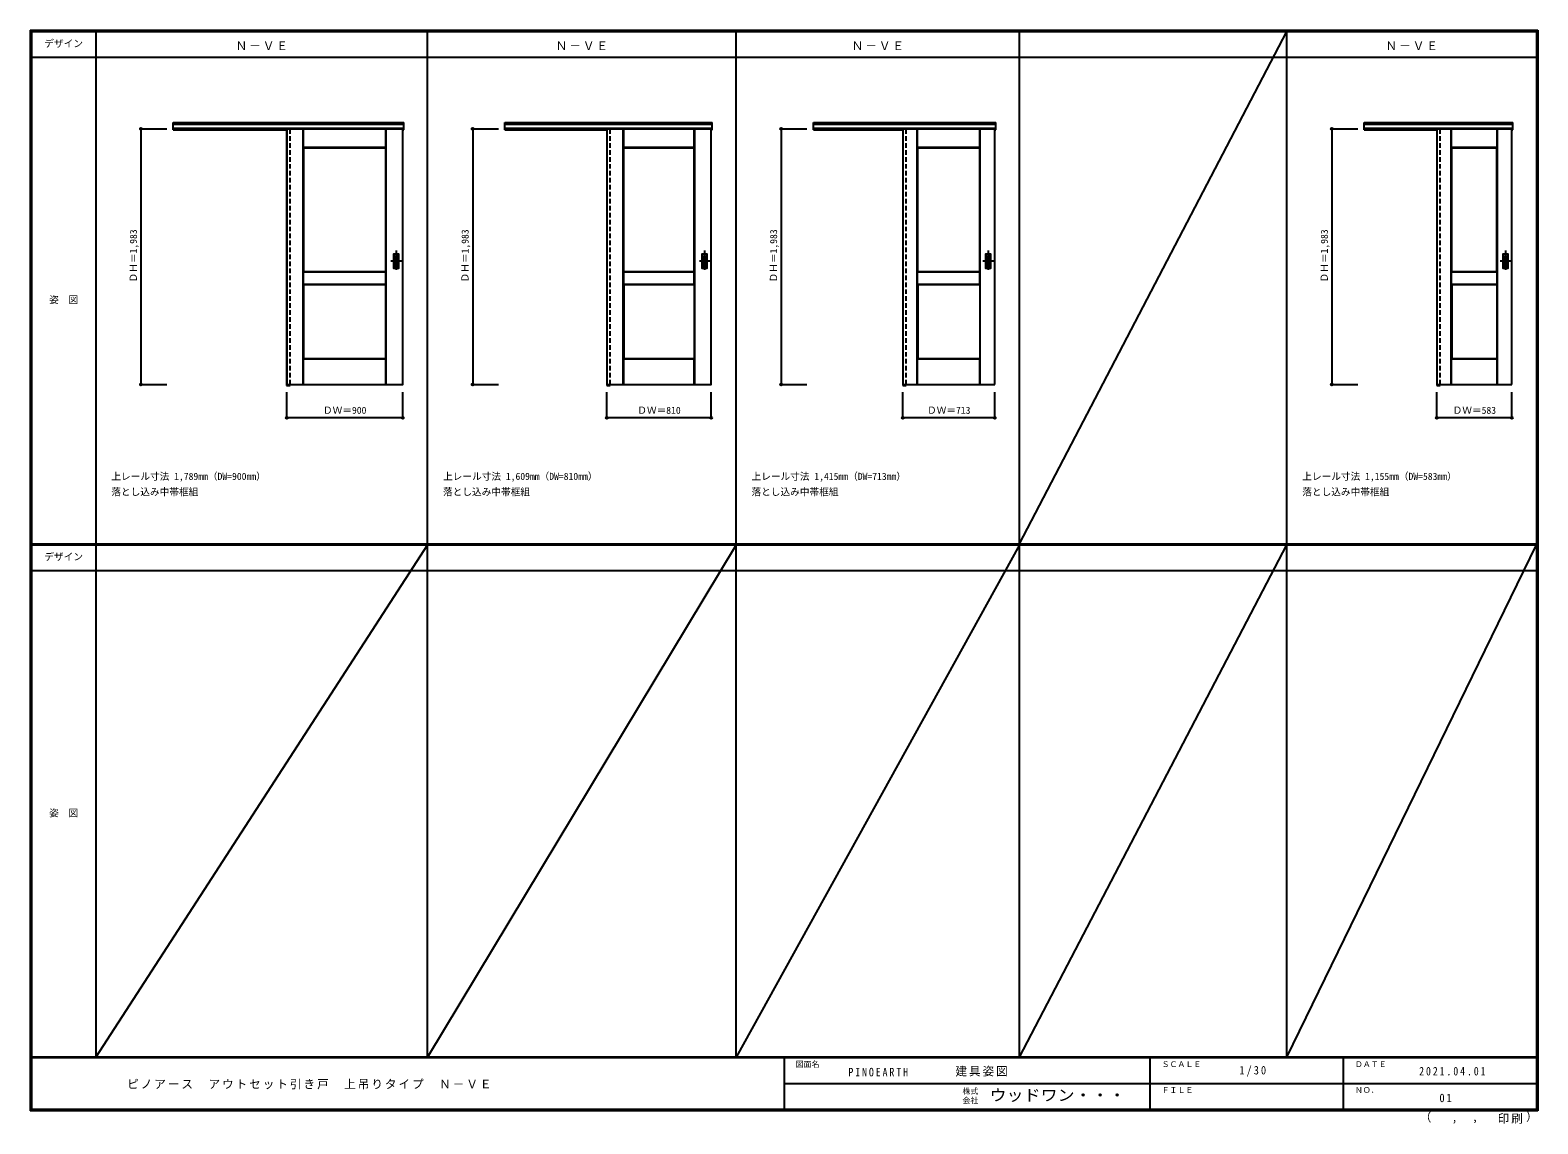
# Model space of a CAD drawing. Units: millimetres, scale not verified. Extents: x -6000 to 5700, y -4307 to 4175.
import ezdxf
from ezdxf.enums import TextEntityAlignment as Align

# ---------------------------------------------------------------- set-up
doc = ezdxf.new("R2010")
doc.units = ezdxf.units.MM
doc.header["$LTSCALE"] = 30
doc.header["$PDMODE"] = 32
doc.header["$PDSIZE"] = 15
doc.linetypes.add('CHAIN1', pattern=[8, 5, -1, 1, -1])
doc.linetypes.add('DASHED1', pattern=[1.8, 1.2, -0.6])
for name, color, linetype in [('0-1_通り芯', 4, 'CHAIN1'), ('0-2_扉', 3, 'Continuous'), ('0-3_仕上げ', 7, 'Continuous'), ('0-4_枠', 3, 'Continuous'), ('0-6_引手', 3, 'Continuous'), ('0-A_文字', 7, 'Continuous'), ('0-B_寸法', 4, 'Continuous'), ('F-1_枠', 6, 'Continuous'), ('F-A_文字', 7, 'Continuous')]:
    doc.layers.add(name, color=color, linetype=linetype)
doc.styles.add('ＭＳ ゴシック', font='')
doc.styles.get('ＭＳ ゴシック').set_extended_font_data('MS Gothic')

msp = doc.modelspace()

# ---------------------------------------------------------------- linework, layer by layer
at = {"layer": '0-1_通り芯'}
for p, q in [((-3160, 2465.5), (-3160, 2303.5)), ((-766, 2465.5), (-766, 2303.5)), ((1434, 2465.5), (1434, 2303.5)), ((5448, 2465.5), (5448, 2303.5)), ((-3119, 2384.5), (-3201, 2384.5)), ((-725, 2384.5), (-807, 2384.5)), ((1475, 2384.5), (1393, 2384.5)), ((5489, 2384.5), (5407, 2384.5))]:
    msp.add_line(p, q, dxfattribs=at)
at = {"layer": '0-2_扉', "color": 4, "linetype": 'DASHED1'}
for p, q in [((-4009, 3410), (-4009, 3406)), ((-1525, 3410), (-1525, 3406)), ((772, 3410), (772, 3406)), ((4916, 3410), (4916, 3406))]:
    msp.add_line(p, q, dxfattribs=at)
at = {"layer": '0-2_扉'}
for p, q in [((-4009, 3410), (-4009, 1427)), ((-4009, 3410), (-3109, 3410)), ((-1525, 3410), (-1525, 1427)), ((-1525, 3410), (-715, 3410)), ((772, 3410), (772, 1427)), ((772, 3410), (1485, 3410)), ((1485, 1427), (1485, 3410)), ((4916, 3410), (4916, 1427)), ((4916, 3410), (5499, 3410)), ((5499, 1427), (5499, 3410)), ((772, 1427), (1485, 1427)), ((4916, 1427), (5499, 1427))]:
    msp.add_line(p, q, dxfattribs=at)
for points in [[(-4009, 1427), (-3109, 1427), (-3109, 3410)], [(-1525, 1427), (-715, 1427), (-715, 3410)]]:
    msp.add_lwpolyline(points, dxfattribs=at)
at = {"layer": '0-3_仕上げ'}
for p, q in [((-3881, 1427), (-3881, 3410)), ((-3879.5, 3262.5), (-3879.5, 3410)), ((-3878, 3264), (-3878, 3410)), ((-3240, 3264), (-3240, 3410)), ((-3238.5, 3262.5), (-3238.5, 3410)), ((-3237, 1427), (-3237, 3410)), ((-1397, 1427), (-1397, 3410)), ((-1395.5, 3262.5), (-1395.5, 3410)), ((-1394, 3264), (-1394, 3410)), ((-846, 3264), (-846, 3410)), ((-844.5, 3262.5), (-844.5, 3410)), ((-843, 1427), (-843, 3410)), ((884, 1427), (884, 3410)), ((885.5, 3262.5), (885.5, 3410)), ((887, 3264), (887, 3410)), ((1370, 3264), (1370, 3410)), ((1371.5, 3262.5), (1371.5, 3410)), ((1373, 1427), (1373, 3410)), ((5028, 1427), (5028, 3410)), ((5029.5, 3262.5), (5029.5, 3410)), ((5031, 3264), (5031, 3410)), ((5384, 3264), (5384, 3410)), ((5385.5, 3262.5), (5385.5, 3410)), ((5387, 1427), (5387, 3410)), ((-3878, 3264), (-3879.5, 3262.5)), ((-3877, 3260), (-3879.5, 3262.5)), ((-3240, 3264), (-3878, 3264)), ((-3238.5, 3262.5), (-3241, 3260)), ((-3240, 3264), (-3238.5, 3262.5)), ((-1394, 3264), (-1395.5, 3262.5)), ((-1393, 3260), (-1395.5, 3262.5)), ((-846, 3264), (-1394, 3264)), ((887, 3264), (885.5, 3262.5)), ((888, 3260), (885.5, 3262.5)), ((1370, 3264), (887, 3264)), ((5031, 3264), (5029.5, 3262.5)), ((5032, 3260), (5029.5, 3262.5)), ((5384, 3264), (5031, 3264)), ((-3879.5, 2204.5), (-3879.5, 2299.5)), ((-3240, 2298), (-3878, 2298)), ((-3878, 2206), (-3878, 2298)), ((-3241, 2302), (-3238.5, 2299.5)), ((-3240, 2298), (-3238.5, 2299.5)), ((-3240, 2206), (-3240, 2298)), ((-1395.5, 2204.5), (-1395.5, 2299.5)), ((-1394, 2206), (-1394, 2298)), ((-846, 2298), (-1394, 2298)), ((-847, 2302), (-844.5, 2299.5)), ((-846, 2298), (-844.5, 2299.5)), ((-846, 2206), (-846, 2298)), ((-844.5, 2204.5), (-844.5, 2299.5)), ((885.5, 2204.5), (885.5, 2299.5)), ((887, 2206), (887, 2298)), ((1370, 2298), (887, 2298)), ((1369, 2302), (1371.5, 2299.5)), ((1370, 2298), (1371.5, 2299.5)), ((1370, 2206), (1370, 2298)), ((1371.5, 2204.5), (1371.5, 2299.5)), ((5029.5, 2204.5), (5029.5, 2299.5)), ((5031, 2206), (5031, 2298)), ((5384, 2298), (5031, 2298)), ((5383, 2302), (5385.5, 2299.5)), ((5384, 2298), (5385.5, 2299.5)), ((5384, 2206), (5384, 2298)), ((5385.5, 2204.5), (5385.5, 2299.5)), ((-3878, 2206), (-3879.5, 2204.5)), ((-3877, 2202), (-3879.5, 2204.5)), ((-3878, 2206), (-3240, 2206)), ((-3238.5, 2204.5), (-3241, 2202)), ((-1394, 2206), (-1395.5, 2204.5)), ((-1393, 2202), (-1395.5, 2204.5)), ((-1394, 2206), (-846, 2206)), ((887, 2206), (885.5, 2204.5)), ((888, 2202), (885.5, 2204.5)), ((887, 2206), (1370, 2206)), ((5031, 2206), (5029.5, 2204.5)), ((5032, 2202), (5029.5, 2204.5)), ((5031, 2206), (5384, 2206)), ((-3879.5, 1427), (-3879.5, 1624.5)), ((-3878, 1427), (-3878, 1623)), ((-3240, 1623), (-3878, 1623)), ((-3241, 1627), (-3238.5, 1624.5)), ((-3240, 1623), (-3238.5, 1624.5)), ((-3240, 1427), (-3240, 1623)), ((-3238.5, 1427), (-3238.5, 1624.5)), ((-1395.5, 1427), (-1395.5, 1624.5)), ((-1394, 1427), (-1394, 1623)), ((-846, 1623), (-1394, 1623)), ((-847, 1627), (-844.5, 1624.5)), ((-846, 1623), (-844.5, 1624.5)), ((-846, 1427), (-846, 1623)), ((-844.5, 1427), (-844.5, 1624.5)), ((885.5, 1427), (885.5, 1624.5)), ((887, 1427), (887, 1623)), ((1370, 1623), (887, 1623)), ((1369, 1627), (1371.5, 1624.5)), ((1370, 1623), (1371.5, 1624.5)), ((1370, 1427), (1370, 1623)), ((1371.5, 1427), (1371.5, 1624.5)), ((5029.5, 1427), (5029.5, 1624.5)), ((5031, 1427), (5031, 1623)), ((5384, 1623), (5031, 1623)), ((5383, 1627), (5385.5, 1624.5)), ((5384, 1623), (5385.5, 1624.5)), ((5384, 1427), (5384, 1623)), ((5385.5, 1427), (5385.5, 1624.5))]:
    msp.add_line(p, q, dxfattribs=at)
at = {"layer": '0-3_仕上げ', "color": 3}
for p, q in [((-3241, 3260), (-3877, 3260)), ((-3877, 2302), (-3877, 3260)), ((-3241, 2302), (-3241, 3260)), ((-1393, 2302), (-1393, 3260)), ((-847, 3260), (-1393, 3260)), ((-847, 2302), (-847, 3260)), ((888, 2302), (888, 3260)), ((1369, 3260), (888, 3260)), ((1369, 2302), (1369, 3260)), ((5032, 2302), (5032, 3260)), ((5383, 3260), (5032, 3260)), ((5383, 2302), (5383, 3260)), ((-3241, 2302), (-3877, 2302)), ((-847, 2302), (-1393, 2302)), ((1369, 2302), (888, 2302)), ((5383, 2302), (5032, 2302)), ((-3877, 1627), (-3877, 2202)), ((-3877, 2202), (-3241, 2202)), ((-3241, 1627), (-3241, 2202)), ((-1393, 2202), (-1393, 1627)), ((888, 2202), (888, 1627)), ((888, 2202), (1369, 2202)), ((1369, 2202), (1369, 1627)), ((5032, 2202), (5032, 1627)), ((5032, 2202), (5383, 2202)), ((5383, 2202), (5383, 1627)), ((-3241, 1627), (-3877, 1627)), ((-847, 1627), (-1393, 1627)), ((1369, 1627), (888, 1627)), ((5383, 1627), (5032, 1627))]:
    msp.add_line(p, q, dxfattribs=at)
at = {"layer": '0-3_仕上げ'}
for points in [[(-846, 3264), (-844.5, 3262.5), (-847, 3260)], [(1370, 3264), (1371.5, 3262.5), (1369, 3260)], [(5384, 3264), (5385.5, 3262.5), (5383, 3260)], [(-3878, 2298), (-3879.5, 2299.5), (-3877, 2302)], [(-3240, 2206), (-3238.5, 2204.5), (-3238.5, 2299.5)], [(-1394, 2298), (-1395.5, 2299.5), (-1393, 2302)], [(887, 2298), (885.5, 2299.5), (888, 2302)], [(5031, 2298), (5029.5, 2299.5), (5032, 2302)], [(-846, 2206), (-844.5, 2204.5), (-847, 2202)], [(1370, 2206), (1371.5, 2204.5), (1369, 2202)], [(5384, 2206), (5385.5, 2204.5), (5383, 2202)], [(-3878, 1623), (-3879.5, 1624.5), (-3877, 1627)], [(-1394, 1623), (-1395.5, 1624.5), (-1393, 1627)], [(887, 1623), (885.5, 1624.5), (888, 1627)], [(5031, 1623), (5029.5, 1624.5), (5032, 1627)]]:
    msp.add_lwpolyline(points, dxfattribs=at)
at = {"layer": '0-3_仕上げ', "color": 3}
msp.add_lwpolyline([(-1393, 2202), (-847, 2202), (-847, 1627)], dxfattribs=at)
at = {"layer": '0-4_枠'}
for p, q in [((-4890, 3460), (-3101, 3460)), ((-4890, 3403), (-4890, 3460)), ((-4890, 3447), (-3101, 3447)), ((-4890, 3415), (-3101, 3415)), ((-4890, 3403), (-4009, 3403)), ((-4010, 3415), (-4010, 1418)), ((-3982, 3410), (-3982, 3415)), ((-3109, 3403), (-3101, 3403)), ((-3101, 3403), (-3101, 3460)), ((-2316, 3460), (-707, 3460)), ((-2316, 3403), (-2316, 3460)), ((-2316, 3447), (-707, 3447)), ((-2316, 3415), (-707, 3415)), ((-2316, 3403), (-1525, 3403)), ((-1526, 3415), (-1526, 1418)), ((-1498, 3410), (-1498, 3415)), ((-715, 3403), (-707, 3403)), ((-707, 3403), (-707, 3460)), ((78, 3460), (1493, 3460)), ((78, 3403), (78, 3460)), ((78, 3447), (1493, 3447)), ((78, 3415), (1493, 3415)), ((78, 3403), (772, 3403)), ((771, 3415), (771, 1418)), ((799, 3410), (799, 3415)), ((1485, 3403), (1493, 3403)), ((1493, 3403), (1493, 3460)), ((4352, 3460), (5507, 3460)), ((4352, 3403), (4352, 3460)), ((4352, 3447), (5507, 3447)), ((4352, 3415), (5507, 3415)), ((4352, 3403), (4916, 3403)), ((4915, 3415), (4915, 1418)), ((4943, 3410), (4943, 3415)), ((5499, 3403), (5507, 3403)), ((5507, 3403), (5507, 3460)), ((-4010, 1418), (-3982, 1418)), ((-3982, 1427), (-3982, 1418)), ((-1526, 1418), (-1498, 1418)), ((-1498, 1427), (-1498, 1418)), ((771, 1418), (799, 1418)), ((799, 1427), (799, 1418)), ((4915, 1418), (4943, 1418)), ((4943, 1427), (4943, 1418))]:
    msp.add_line(p, q, dxfattribs=at)
at = {"layer": '0-4_枠', "color": 4, "linetype": 'DASHED1'}
for p, q in [((-3982, 1427), (-3982, 3410)), ((-1498, 1427), (-1498, 3410)), ((799, 1427), (799, 3410)), ((4943, 1427), (4943, 3410))]:
    msp.add_line(p, q, dxfattribs=at)
at = {"layer": '0-6_引手'}
for p, q in [((-3181, 2438), (-3181, 2331)), ((-3179.5, 2439.5), (-3140.5, 2439.5)), ((-3139, 2331), (-3139, 2438)), ((-787, 2438), (-787, 2331)), ((-785.5, 2439.5), (-746.5, 2439.5)), ((-745, 2331), (-745, 2438)), ((1413, 2438), (1413, 2331)), ((1414.5, 2439.5), (1453.5, 2439.5)), ((1455, 2331), (1455, 2438)), ((5427, 2438), (5427, 2331)), ((5428.5, 2439.5), (5467.5, 2439.5)), ((5469, 2331), (5469, 2438)), ((-3179.5, 2329.5), (-3140.5, 2329.5)), ((-785.5, 2329.5), (-746.5, 2329.5)), ((1414.5, 2329.5), (1453.5, 2329.5)), ((5428.5, 2329.5), (5467.5, 2329.5))]:
    msp.add_line(p, q, dxfattribs=at)
at = {"layer": '0-6_引手', "color": 7}
for p, q in [((-3172.5, 2422), (-3172.5, 2347)), ((-3171, 2423.5), (-3149, 2423.5)), ((-3171, 2345.5), (-3149, 2345.5)), ((-3147.5, 2347), (-3147.5, 2422)), ((-778.5, 2422), (-778.5, 2347)), ((-777, 2423.5), (-755, 2423.5)), ((-777, 2345.5), (-755, 2345.5)), ((-753.5, 2347), (-753.5, 2422)), ((1421.5, 2422), (1421.5, 2347)), ((1423, 2423.5), (1445, 2423.5)), ((1423, 2345.5), (1445, 2345.5)), ((1446.5, 2347), (1446.5, 2422)), ((5435.5, 2422), (5435.5, 2347)), ((5437, 2423.5), (5459, 2423.5)), ((5437, 2345.5), (5459, 2345.5)), ((5460.5, 2347), (5460.5, 2422))]:
    msp.add_line(p, q, dxfattribs=at)
at = {"layer": '0-6_引手'}
for centre, start, end in [((-3179.5, 2438), 90, 180), ((-3140.5, 2438), 0, 90), ((-785.5, 2438), 90, 180), ((-746.5, 2438), 0, 90), ((1414.5, 2438), 90, 180), ((1453.5, 2438), 0, 90), ((5428.5, 2438), 90, 180), ((5467.5, 2438), 0, 90), ((-3179.5, 2331), 180, 270), ((-3140.5, 2331), 270, 0), ((-785.5, 2331), 180, 270), ((-746.5, 2331), 270, 0), ((1414.5, 2331), 180, 270), ((1453.5, 2331), 270, 0), ((5428.5, 2331), 180, 270), ((5467.5, 2331), 270, 0)]:
    msp.add_arc(centre, 1.5, start, end, dxfattribs=at)
at = {"layer": '0-6_引手', "color": 7}
for centre, start, end in [((-3171, 2422), 90, 180), ((-3171, 2347), 180, 270), ((-3149, 2422), 0, 90), ((-3149, 2347), 270, 0), ((-777, 2422), 90, 180), ((-777, 2347), 180, 270), ((-755, 2422), 0, 90), ((-755, 2347), 270, 0), ((1423, 2422), 90, 180), ((1423, 2347), 180, 270), ((1445, 2422), 0, 90), ((1445, 2347), 270, 0), ((5437, 2422), 90, 180), ((5437, 2347), 180, 270), ((5459, 2422), 0, 90), ((5459, 2347), 270, 0)]:
    msp.add_arc(centre, 1.5, start, end, dxfattribs=at)
at = {"layer": '0-B_寸法'}
for p, q in [((-5140, 3410), (-5140, 1427)), ((-5140, 3410), (-4940, 3410)), ((-2566, 3410), (-2566, 1427)), ((-2566, 3410), (-2366, 3410)), ((-172, 3410), (-172, 1427)), ((-172, 3410), (28, 3410)), ((4102, 3410), (4102, 1427)), ((4102, 3410), (4302, 3410)), ((-5140, 1427), (-4940, 1427)), ((-2566, 1427), (-2366, 1427)), ((-172, 1427), (28, 1427)), ((4102, 1427), (4302, 1427)), ((-4009, 1168), (-4009, 1368)), ((-3109, 1168), (-3109, 1368)), ((-1525, 1168), (-1525, 1368)), ((-715, 1168), (-715, 1368)), ((772, 1168), (772, 1368)), ((1485, 1168), (1485, 1368)), ((4916, 1168), (4916, 1368)), ((5499, 1168), (5499, 1368)), ((-3109, 1168), (-4009, 1168)), ((-715, 1168), (-1525, 1168)), ((1485, 1168), (772, 1168)), ((5499, 1168), (4916, 1168))]:
    msp.add_line(p, q, dxfattribs=at)
at = {"layer": '0-B_寸法', "color": 7}
for p in [(-5140, 3410), (-2566, 3410), (-172, 3410), (4102, 3410), (-5140, 1427), (-2566, 1427), (-172, 1427), (4102, 1427), (-4009, 1168), (-3109, 1168), (-1525, 1168), (-715, 1168), (772, 1168), (1485, 1168), (4916, 1168), (5499, 1168)]:
    msp.add_point(p, dxfattribs=at)
at = {"layer": 'F-1_枠'}
for p, q in [((-6000, 4175), (5700, 4175)), ((-6000, 4175), (-6000, -4205)), ((-6000, 4170), (5700, 4170)), ((-6000, 4165), (5700, 4165)), ((-5995, 4175), (-5995, -4205)), ((-5990, 4175), (-5990, -4205)), ((-5490, 4175), (-5490, -3790)), ((-2916, -3790), (-2916, 4175)), ((-522, -3790), (-522, 4175)), ((1678, -3790), (1678, 4175)), ((3752, -3790), (3752, 4175)), ((5690, 4175), (5690, -4205)), ((5695, 4175), (5695, -4205)), ((5700, 4175), (5700, -4205)), ((-6000, 3965), (5700, 3965)), ((-6000, 190.5), (5700, 190.5)), ((-6000, 187.5), (5700, 187.5)), ((-6000, 184.5), (5700, 184.5)), ((-6000, -15.5), (5700, -15.5)), ((5700, -3790), (-6000, -3790)), ((5700, -3795), (-6000, -3795)), ((-150, -3795), (-150, -4195)), ((2690, -3795), (2690, -4195)), ((4190, -3795), (4190, -4195)), ((-150, -3995), (5690, -3995)), ((5700, -4195), (-6000, -4195)), ((5700, -4200), (-6000, -4200)), ((5700, -4205), (-6000, -4205))]:
    msp.add_line(p, q, dxfattribs=at)
at = {"layer": 'F-A_文字'}
for p, q in [((1678, 190.5), (3752, 4165)), ((-2916, 184.5), (-5490, -3790)), ((-522, 184.5), (-2916, -3790)), ((1678, 184.5), (-522, -3790)), ((1678, -3790), (3752, 184.5)), ((3752, -3790), (5690, 184.5))]:
    msp.add_line(p, q, dxfattribs=at)

# ---------------------------------------------------------------- texts
at = {"layer": '0-A_文字', "style": 'ＭＳ ゴシック'}
for s, p in [('上レール寸法 1,789mm（DW=900mm）', (-5370, 670.5)), ('上レール寸法 1,609mm（DW=810mm）', (-2796, 670.5)), ('上レール寸法 1,415mm（DW=713mm）', (-402, 670.5)), ('上レール寸法 1,155mm（DW=583mm）', (3872, 670.5)), ('落とし込み中帯框組', (-5370, 550.5)), ('落とし込み中帯框組', (-2796, 550.5)), ('落とし込み中帯框組', (-402, 550.5)), ('落とし込み中帯框組', (3872, 550.5))]:
    msp.add_text(s, height=54.99, dxfattribs=at).set_placement(p, align=Align.BOTTOM_LEFT)
at = {"layer": '0-A_文字', "char_height": 65.98, "attachment_point": 7, "style": 'ＭＳ ゴシック'}
for insert in [(-4405.5, 4020), (-1921.5, 4020), (375.5, 4020), (4518.5, 4020)]:
    msp.add_mtext('\\T1.17;Ｎ－ＶＥ', dxfattribs=dict(at, insert=insert))
at = {"layer": '0-B_寸法', "color": 7, "style": 'ＭＳ ゴシック'}
for p in [(-5155, 2218.2), (-2581, 2218.2), (-187, 2218.2), (4087, 2218.2)]:
    msp.add_text('ＤＨ＝1,983', height=54.99, rotation=90, dxfattribs=at).set_placement(p, align=Align.BOTTOM_LEFT)
for s, p in [('ＤＷ＝900', (-3727.8, 1183)), ('ＤＷ＝810', (-1288.8, 1183)), ('ＤＷ＝713', (959.8, 1183)), ('ＤＷ＝583', (5038.8, 1183))]:
    msp.add_text(s, height=54.99, dxfattribs=at).set_placement(p, align=Align.BOTTOM_LEFT)
at = {"layer": 'F-A_文字', "style": 'ＭＳ ゴシック'}
for s, height, p in [('デザイン', 54.99, (-5890, 4027.5)), ('姿\u3000図', 54.99, (-5852.5, 2040.2)), ('デザイン', 54.99, (-5890, 47)), ('姿\u3000図', 54.99, (-5852.5, -1940.2)), ('図面名', 43.99, (-60, -3880)), ('ＳＣＡＬＥ', 43.99, (2780, -3880)), ('ＤＡＴＥ', 43.99, (4280, -3880)), ('株式', 43.99, (1235, -4089)), ('ＦＩＬＥ', 43.99, (2780, -4080)), ('ＮＯ．', 43.99, (4280, -4080)), ('会社', 43.99, (1235, -4161)), ('（', 66, (4784, -4308.3)), ('）', 66, (5608.4, -4304.1)), (',', 66, (5031.3, -4308.3)), (',', 66, (5190.2, -4305.5))]:
    msp.add_text(s, height=height, dxfattribs=at).set_placement(p, align=Align.BOTTOM_LEFT)
at = {"layer": 'F-A_文字', "style": 'ＭＳ ゴシック', "width": 1.1}
msp.add_text('ウッドワン・・・', height=87.98, dxfattribs=at).set_placement((1445, -4155), align=Align.BOTTOM_LEFT)
at = {"layer": 'F-A_文字', "char_height": 65.98, "attachment_point": 7, "style": 'ＭＳ ゴシック'}
for s, insert in [('\\T1.17;建具姿図', (1180.4, -3940)), ('\\T1.38;\\W0.9;1/30', (3383.8, -3940)), ('\\T1.17;ピノアース\u3000アウトセット引き戸\u3000上吊りタイプ\u3000Ｎ－ＶＥ', (-5247.6, -4040)), ('\\T1.39;\\W0.85;PINOEARTH', (350, -3940)), ('\\T1.39;\\W0.85;2021.04.01', (4778.8, -3932.5)), ('\\T1.36;\\W0.9;01', (4936.2, -4140)), ('\\T1.17;印刷', (5388.1, -4306.9))]:
    msp.add_mtext(s, dxfattribs=dict(at, insert=insert))

doc.saveas('drawing.dxf')
